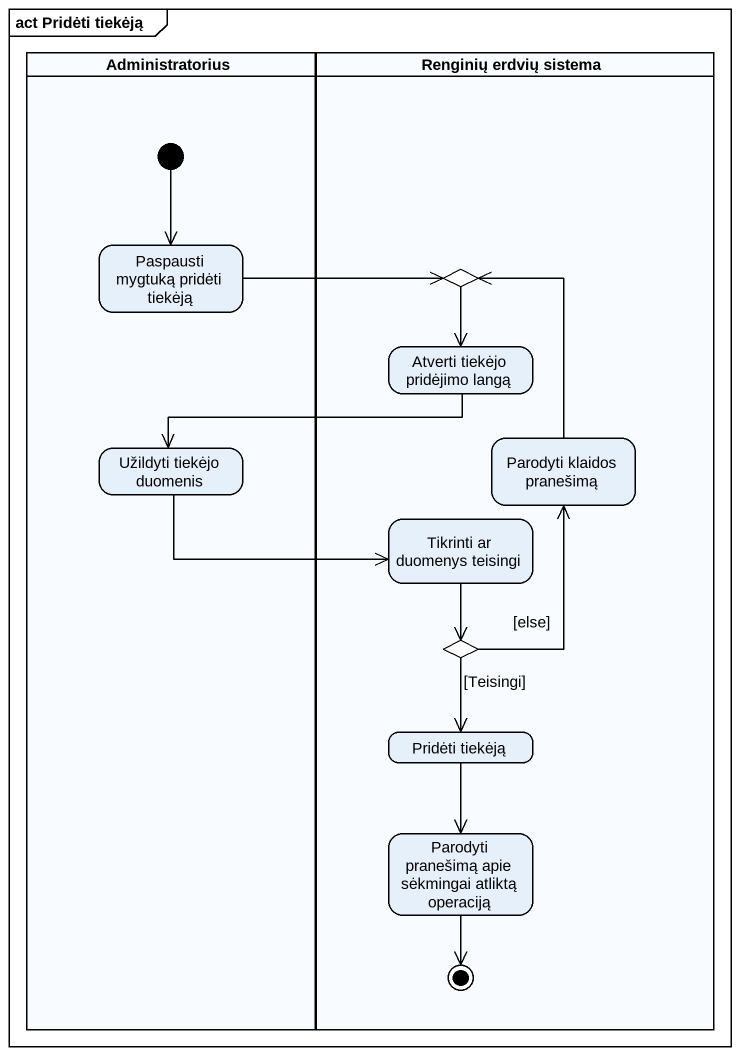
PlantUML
@startuml
mainframe act Pridėti tiekėją
hide empty description
state Administratorius <<partition>> {
  state "Paspausti mygtuką pridėti tiekėją" as Paspausti_mygtuką_pridėti
  state "Užildyti tiekėjo duomenis" as Užildyti_tiekėjo_duomenis
  [*] --> Paspausti_mygtuką_pridėti
}
state "Renginių erdvių sistema" as Renginių_erdvių_sistema <<partition>> {
  state choice1 <<choice>>
  state "Atverti tiekėjo pridėjimo langą" as Atverti_tiekėjo_pridėjimo
  state "Parodyti klaidos pranešimą" as Parodyti_klaidos_pranešimą
  state "Tikrinti ar duomenys teisingi" as Tikrinti_ar_duomenys
  state choice2 <<choice>>
  state "Pridėti tiekėją" as Pridėti_tiekėją
  state "Parodyti pranešimą apie sėkmingai atliktą operaciją" as Parodyti_pranešimą_apie
  Parodyti_pranešimą_apie --> [*]
}
Paspausti_mygtuką_pridėti -right-> choice1
choice1 --> Atverti_tiekėjo_pridėjimo
Atverti_tiekėjo_pridėjimo -left-> Užildyti_tiekėjo_duomenis
Užildyti_tiekėjo_duomenis -right-> Tikrinti_ar_duomenys
Parodyti_klaidos_pranešimą -up-> choice1
Tikrinti_ar_duomenys --> choice2
choice2 -up-> Parodyti_klaidos_pranešimą : [else]
choice2 --> Pridėti_tiekėją : [Teisingi]
Pridėti_tiekėją --> Parodyti_pranešimą_apie
@enduml
